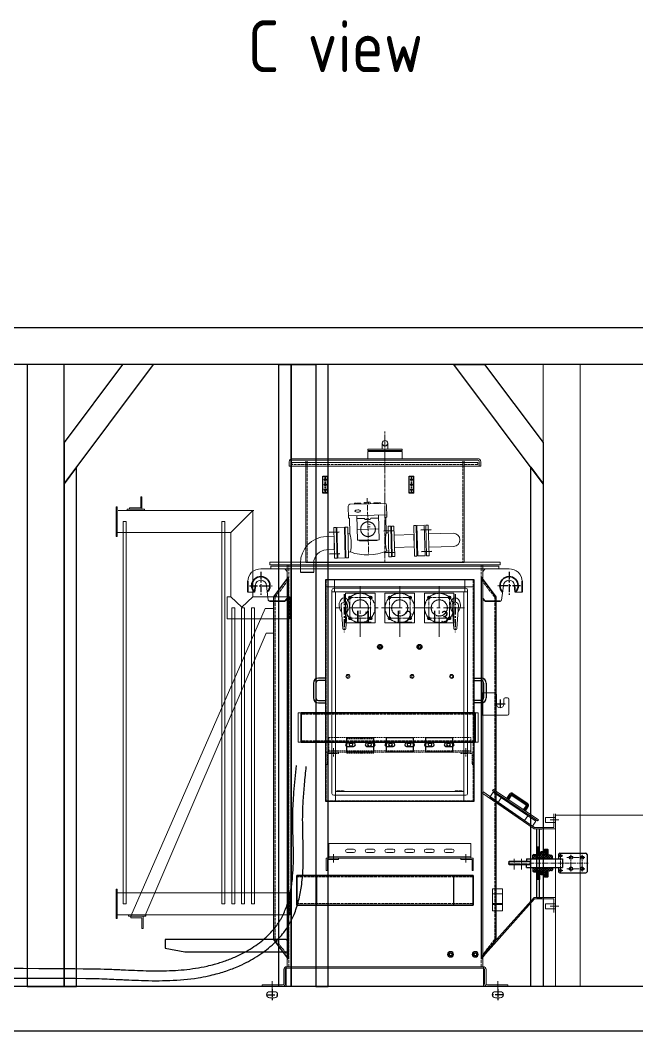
# Model space of a CAD drawing. Header units: millimetres. Extents: x 0 to 87554, y -20854 to 20404.
# Drawn here: x 20399 to 22898, y -11671 to -7572 of the extents above; entities that cross this region are included whole.
import ezdxf

# ---------------------------------------------------------------- set-up
doc = ezdxf.new("R2010")
doc.units = ezdxf.units.MM
for name, pattern in [('1', [7.5, 5, -2.5]), ('ACAD_ISO02W100', [15, 12, -3]), ('CENTER', [50.8, 31.75, -6.35, 6.35, -6.35]), ('CENTER2', [28.574999, 19.049999, -3.175, 3.175, -3.175]), ('F', [0.75, 0.5, -0.25]), ('G', [2, 1.25, -0.25, 0.25, -0.25]), ('GEN3A', [3.1, 2.5, -0.6]), ('HIDDEN', [9.525, 6.35, -3.175]), ('点画线', [18, 12, -2, 2, -2])]:
    doc.linetypes.add(name, pattern=pattern)
doc.layers.get('0').update_dxf_attribs({"lineweight": 15})
doc.layers.get('Defpoints').update_dxf_attribs({"lineweight": 15})
for name, color, linetype in [('00', 7, 'Continuous'), ('00_COMPONENTS', 7, 'Continuous'), ('01', 7, 'Continuous'), ('05', 4, 'G'), ('CEN', 1, 'CENTER')]:
    doc.layers.add(name, color=color, linetype=linetype)
for name, color, linetype, lineweight in [('0N', 7, 'Continuous', 18), ('3A', 6, 'GEN3A', 18), ('3中心线', 1, 'CENTER', 20), ('DAS', 3, 'ACAD_ISO02W100', 18), ('THICK', 7, 'Continuous', 0), ('中心线', 1, 'CENTER2', 18), ('中心线层', 1, '点画线', 18), ('图层1', 7, 'ACAD_ISO02W100', 18), ('夹件', 2, 'Continuous', 18), ('标注', 1, 'Continuous', 18), ('粗实线', 7, 'Continuous', 30), ('粗实线层', 7, 'Continuous', 35), ('粗点画线', 140, 'CENTER', 35), ('细实线', 1, 'Continuous', 18), ('细虚线', 2, 'HIDDEN', 18)]:
    doc.layers.add(name, color=color, linetype=linetype, lineweight=lineweight)
doc.styles.add('GB', font='gbenor.shx', dxfattribs={"bigfont": 'gbcbig.shx'})
doc.styles.add('仿宋', font='', dxfattribs={"width": 0.8})
doc.styles.get('仿宋').set_extended_font_data('仿宋_gb2312')

# ---------------------------------------------------------------- blocks, each defined once
blk = doc.blocks.new('2t6y77')
at = {"layer": '细实线'}
h = blk.add_hatch(dxfattribs=at)
h.set_pattern_fill('ANSI37', color=87, scale=2, angle=-90, style=0)
h.set_pattern_definition([(315, (127643.834, 451897.268), (4.49012806, 4.49012806), []), (45, (127643.834, 451897.268), (-4.49012806, 4.49012806), [])])
edge = h.paths.add_edge_path(flags=0)
edge.add_line((572.3, -486), (572.3, -485))
edge.add_line((572.3, -485), (570, -485))
edge.add_arc((570, -488), 3, 41.4096, 90, ccw=False)
edge = h.paths.add_edge_path(flags=0)
edge.add_line((572.3, -415), (572.3, -414))
edge.add_arc((570, -412), 3, 270, 318.5904, ccw=False)
edge.add_line((570, -415), (572.3, -415))
edge = h.paths.add_edge_path(flags=0)
edge.add_line((619, -432), (619, -422.5))
edge.add_arc((616, -422.5), 3, 360, 79.1145)
edge.add_line((616.6, -419.5), (595.5, -415.5))
edge.add_arc((596, -412.5), 3, 180, 259.1145, ccw=False)
edge.add_line((593, -412.5), (593, -406.5))
edge.add_arc((590, -406.5), 3, 0, 90)
edge.add_line((590, -403.5), (573, -403.5))
edge.add_line((573, -403.5), (573, -405))
edge.add_arc((573.3, -406), 1, 104.4775, 255.5225)
edge.add_line((573, -407), (573, -409))
edge.add_arc((573.3, -410), 1, 104.4775, 255.5225)
edge.add_line((573, -411), (573, -412))
edge.add_arc((570, -412), 3, 318.5904, 360, ccw=False)
edge.add_line((572.3, -414), (572.3, -415))
edge.add_line((572.3, -415), (570, -415))
edge.add_line((570, -415), (543, -415))
edge.add_arc((543, -418), 3, 90, 180)
edge.add_line((540, -418), (540, -432))
edge.add_line((540, -432), (619, -432))
edge = h.paths.add_edge_path(flags=0)
edge.add_arc((590, -493.5), 3, 270, 360)
edge.add_line((593, -493.5), (593, -487.5))
edge.add_arc((596, -487.5), 3, 100.8855, 180, ccw=False)
edge.add_line((595.5, -484.5), (616.6, -480.5))
edge.add_arc((616, -477.5), 3, 280.8855, 0)
edge.add_line((619, -477.5), (619, -468))
edge.add_line((619, -468), (540, -468))
edge.add_line((540, -468), (540, -482))
edge.add_arc((543, -482), 3, 180, 270)
edge.add_line((543, -485), (572.3, -485))
edge.add_line((572.3, -485), (572.3, -486))
edge.add_arc((570, -488), 3, 360, 41.4096, ccw=False)
edge.add_line((573, -488), (573, -489))
edge.add_arc((573.3, -490), 1, 104.4775, 255.5225)
edge.add_line((573, -491), (573, -493))
edge.add_arc((573.3, -494), 1, 104.4775, 255.5225)
edge.add_line((573, -495), (573, -496.5))
edge.add_line((573, -496.5), (590, -496.5))
h = blk.add_hatch(dxfattribs=at)
h.set_pattern_fill('ANSI31', color=87, angle=-90, style=0, pattern_type=0)
h.set_pattern_definition([(45, (127643.834, 451897.2682), (-2.24506403, 2.24506403), [])])
edge = h.paths.add_edge_path(flags=0)
edge.add_line((556.3, -414), (566.3, -414))
edge.add_line((566.3, -414), (566.3, -383.8))
edge.add_spline(control_points=[(566.3, -383.8), (565.3, -384), (563, -384.6), (559.8, -383), (557.4, -383.4), (556.3, -383.7)], knot_values=[0, 0, 0, 0, 2.938757, 6.896703, 10.183285, 10.183285, 10.183285, 10.183285], weights=[1, 1, 1, 1, 1, 1], degree=3, periodic=0)
edge.add_line((556.3, -383.7), (556.3, -414))
edge = h.paths.add_edge_path(flags=0)
edge.add_spline(control_points=[(556.3, -516.3), (557.4, -516.6), (559.8, -517), (563, -515.4), (565.3, -516), (566.3, -516.2)], knot_values=[0, 0, 0, 0, 3.286582, 7.244529, 10.183285, 10.183285, 10.183285, 10.183285], weights=[1, 1, 1, 1, 1, 1], degree=3, periodic=0)
edge.add_line((566.3, -516.2), (566.3, -486))
edge.add_line((566.3, -486), (556.3, -486))
edge.add_line((556.3, -486), (556.3, -516.3))
h = blk.add_hatch(dxfattribs=at)
h.set_pattern_fill('ANSI37', color=87, scale=0.5, angle=-90, style=0)
h.set_pattern_definition([(315, (127643.8341, 451897.2682), (1.122532015, 1.122532015), []), (45, (127643.8341, 451897.2682), (-1.122532015, 1.122532015), [])])
edge = h.paths.add_edge_path(flags=0)
edge.add_arc((570, -412), 3, 270, 318.5904)
edge.add_line((572.3, -414), (572.3, -405))
edge.add_line((572.3, -405), (566.3, -405))
edge.add_line((566.3, -405), (566.3, -415))
edge.add_line((566.3, -415), (570, -415))
edge = h.paths.add_edge_path(flags=0)
edge.add_line((572.3, -415), (572.3, -414))
edge.add_arc((570, -412), 3, 270, 318.5904, ccw=False)
edge.add_line((570, -415), (572.3, -415))
edge = h.paths.add_edge_path(flags=0)
edge.add_line((572.3, -486), (572.3, -485))
edge.add_line((572.3, -485), (570, -485))
edge.add_arc((570, -488), 3, 41.4096, 90, ccw=False)
edge = h.paths.add_edge_path(flags=0)
edge.add_line((572.3, -495), (572.3, -486))
edge.add_arc((570, -488), 3, 41.4096, 90)
edge.add_line((570, -485), (566.3, -485))
edge.add_line((566.3, -485), (566.3, -495))
edge.add_line((566.3, -495), (572.3, -495))
h = blk.add_hatch(dxfattribs=at)
h.set_pattern_fill('ANSI31', color=87, angle=-90, style=0, pattern_type=0)
h.set_pattern_definition([(315, (127643.8341, 451897.2682), (1.683798023, 1.683798023), [])])
edge = h.paths.add_edge_path(flags=0)
edge.add_line((586, -395), (585, -396))
edge.add_line((585, -396), (585, -399.5))
edge.add_line((585, -399.5), (586, -400.5))
edge.add_line((586, -400.5), (590, -400.5))
edge.add_arc((590, -403.5), 3, 360, 90, ccw=False)
edge.add_line((593, -403.5), (593, -411))
edge.add_line((593, -411), (596.5, -414.5))
edge.add_line((596.5, -414.5), (600, -414.5))
edge.add_line((600, -414.5), (601, -413.5))
edge.add_line((601, -413.5), (601, -396))
edge.add_line((601, -396), (600, -395))
edge.add_line((600, -395), (586, -395))
edge = h.paths.add_edge_path(flags=0)
edge.add_line((585, -504), (586, -505))
edge.add_line((586, -505), (600, -505))
edge.add_line((600, -505), (601, -504))
edge.add_line((601, -504), (601, -486.5))
edge.add_line((601, -486.5), (600, -485.5))
edge.add_line((600, -485.5), (596.5, -485.5))
edge.add_line((596.5, -485.5), (593, -489))
edge.add_line((593, -489), (593, -495.5))
edge.add_arc((590, -495.5), 3, 270, 360, ccw=False)
edge.add_line((590, -498.5), (586, -498.5))
edge.add_line((586, -498.5), (585, -499.5))
edge.add_line((585, -499.5), (585, -504))
at = {"color": 87}
for p, q in [((-71, 1253), (-71, 1229)), ((-49, 1253), (-49, 1229)), ((316, 1190), (-436, 1190)), ((9.9, 1229), (-130.1, 1229)), ((-130.1, 1229), (-130.1, 1223)), ((-130.1, 1223), (9.9, 1223)), ((9.9, 1220), (-130.1, 1220)), ((-130.1, 1220), (-130, 1190)), ((-130, 1190), (10, 1190)), ((9.9, 1223), (9.9, 1229)), ((10, 1190), (9.9, 1220)), ((-448, 1178), (-448, 1160)), ((-448, 1160), (328, 1160)), ((-442, 1178), (-442, 1160)), ((316, 1184), (-436, 1184)), ((-381, 770), (-381, 1180)), ((261, 770), (261, 1180)), ((322, 1160), (322, 1178)), ((328, 1160), (328, 1178)), ((-1045, 1035.5), (-1050, 1035.5)), ((-1050, 1035.5), (-1050, 990.5)), ((-1045, 985.5), (-1045, 1035.5)), ((-1145, 995), (-1149, 995)), ((-1149, 995), (-1149, 875)), ((-1145, 995), (-1145, 875)), ((-1035, 985.5), (-1105, 985.5)), ((-1105, 985.5), (-1105, 979.5)), ((-1050, 990.5), (-1095, 990.5)), ((-1095, 990.5), (-1095, 985.5)), ((-1095, 985.5), (-1045, 985.5)), ((-1035, 979.5), (-1035, 985.5)), ((-591.5, 979.5), (-1141, 979.5)), ((-1105, 979.5), (-1035, 979.5)), ((-684.5, 890.5), (-595.5, 979.5)), ((-595.5, 629.5), (-595.5, 979.5)), ((-1121, 935), (-1121, -615)), ((-1109, 935), (-1121, 935)), ((-1109, -615), (-1109, 935)), ((-721, 935), (-721, -615)), ((-709, 935), (-721, 935)), ((-709, -615), (-709, 935)), ((-1145, 875), (-1149, 875)), ((-684.5, 890.5), (-1145, 890.5)), ((-684.5, 629.5), (-684.5, 890.5)), ((-298.8, 874.6), (-266.5, 875.8)), ((-266.5, 875.8), (-265.1, 821.8)), ((-22.6, 880.1), (57.4, 882.2)), ((-21.3, 830.2), (-22.6, 880.1)), ((57.4, 882.2), (58.7, 832.3)), ((216.3, 888), (116.3, 885.8)), ((116.3, 885.8), (117.7, 831.8)), ((-265.1, 821.8), (-296.8, 820.6)), ((58.7, 832.3), (-21.3, 830.2)), ((117.7, 831.8), (217.7, 834)), ((-563, 743), (-466, 743)), ((-527, 770), (407, 770)), ((-527, 760), (-527, 770)), ((407, 760), (-527, 760)), ((-522, 755), (402, 755)), ((-522, 743), (-522, 755)), ((402, 743), (-522, 743)), ((-466, 743), (-456, 733)), ((-456, 760), (336, 760)), ((-456, -870), (-456, 760)), ((-402.8, 730.4), (-402.8, 766.6)), ((-348.8, 766.6), (-348.8, 730.4)), ((336, 760), (336, -870)), ((346, 743), (336, 733)), ((443, 743), (346, 743)), ((402, 755), (402, 743)), ((407, 770), (407, 760)), ((-456, 733), (-456, 623)), ((-264, 700), (-300, 700)), ((-300, 700), (-300, -200)), ((-264, 650), (-264, 700)), ((264, 700), (300, 700)), ((264, 650), (264, 700)), ((300, 700), (300, -200)), ((336, 733), (336, 623)), ((-532.8, 616.7), (-540.5, 675)), ((-300, 670), (300, 670)), ((-275, 650), (-275, 657.5)), ((-267.5, 665), (267.5, 665)), ((275, 650), (275, 657.5)), ((412.8, 616.7), (420.5, 675)), ((-684.5, 629.5), (-700, 629.5)), ((-700, 540.5), (-700, 629.5)), ((-640, 588), (-684.5, 629.5)), ((-640, 588), (-595.5, 629.5)), ((-588.4, 649.5), (-616, 649.5)), ((-445, 629.5), (-595.5, 629.5)), ((-445, 540.5), (-445, 629.5)), ((-275, 650), (275, 650)), ((-275, 650), (-260, 650)), ((-275, -167.5), (-275, 650)), ((-260, 650), (-260, -175)), ((275, 650), (260, 650)), ((260, 650), (260, -175)), ((275, -167.5), (275, 650)), ((468.4, 649.5), (496, 649.5)), ((-1090.1, -665.5), (-545.8, 583)), ((-681, 585), (-681, -615)), ((-669, 585), (-681, 585)), ((-669, -615), (-669, 585)), ((-641, 585), (-641, -615)), ((-629, 585), (-641, 585)), ((-629, -615), (-629, 585)), ((-601, 585), (-601, -615)), ((-589, 585), (-601, 585)), ((-589, -615), (-589, 585)), ((-511, 583), (-545.8, 583)), ((-238, 595.6), (-230.9, 500.2)), ((-212, 595.6), (-219.1, 500.2)), ((212, 595.6), (219.1, 500.2)), ((238, 595.6), (230.9, 500.2)), ((-445, 540.5), (-700, 540.5)), ((-223, 496.6), (-227, 496.6)), ((223, 496.6), (227, 496.6)), ((-1033.9, -665.5), (-541, 483)), ((-511, 483), (-541, 483)), ((332, 150), (332, 240)), ((332, 240), (387, 240)), ((392, 235), (392, 195)), ((422, 195), (422, 215)), ((427, 220), (437, 220)), ((442, 215), (442, 155)), ((-399.5, 160), (-411.5, 160)), ((-411.5, 160), (-411.5, 40)), ((-399.5, 40), (-399.5, 160)), ((305.5, 160), (317.5, 160)), ((305.5, 40), (305.5, 160)), ((317.5, 160), (317.5, 40)), ((437, 150), (332, 150)), ((332, 150), (437, 150)), ((-411.5, 40), (-399.5, 40)), ((317.5, 40), (305.5, 40)), ((-260, -160), (260, -160)), ((-260, -200), (-260, -160)), ((260, -160), (260, -200)), ((336, -160), (546, -305)), ((336, -160), (336, -830)), ((377.9, -162.7), (364.4, -182.6)), ((379.9, -150.8), (376.5, -155.7)), ((376.5, -155.7), (558.9, -278.7)), ((552, -280.1), (377.9, -162.7)), ((562.3, -273.8), (379.9, -150.8)), ((-300, -200), (-260, -200)), ((-260, -175), (-267.5, -175)), ((-260, -175), (260, -175)), ((-260, -175), (-260, -200)), ((260, -200), (-260, -200)), ((260, -175), (267.5, -175)), ((260, -175), (260, -200)), ((300, -200), (260, -200)), ((332.8, -165.1), (544.3, -311)), ((364.4, -182.6), (538.6, -300)), ((411, -185), (397.6, -204.9)), ((518.8, -257.7), (505.4, -277.6)), ((538.6, -300), (552, -280.1)), ((558.9, -278.7), (562.3, -273.8)), ((591, -285), (591, -265)), ((591, -265), (631, -265)), ((631, -285), (591, -285)), ((609, -275), (644.1, -275)), ((625, -305), (625, -250)), ((631, -311), (631, -250)), ((631, -265), (631, -285)), ((544.3, -311), (631, -311)), ((546, -305), (625, -305)), ((-1149, -555), (-1149, -675)), ((-1145, -555), (-1149, -555)), ((-1145, -555), (-1145, -675)), ((-445, -570.5), (-1145, -570.5)), ((-445, -570.5), (-445, -659.5)), ((416, -554), (376, -554)), ((376, -554), (376, -574)), ((416, -574), (416, -554)), ((333.8, -824.4), (544.9, -589)), ((336, -830), (546, -595)), ((416, -574), (376, -574)), ((376, -574), (376, -614)), ((376, -574), (416, -574)), ((376, -614), (416, -614)), ((416, -614), (416, -574)), ((544.9, -589), (631, -589)), ((546, -595), (625, -595)), ((625, -595), (625, -650)), ((631, -589), (631, -650)), ((-1121, -615), (-1109, -615)), ((-721, -615), (-709, -615)), ((-681, -615), (-669, -615)), ((-641, -615), (-629, -615)), ((-601, -615), (-589, -615)), ((631, -615), (591, -615)), ((591, -615), (591, -635)), ((591, -635), (631, -635)), ((609, -625), (644.1, -625)), ((631, -635), (631, -615)), ((-1145, -675), (-1149, -675)), ((-445, -659.5), (-1145, -659.5)), ((-1030, -659.5), (-1100, -659.5)), ((-1100, -659.5), (-1100, -665.5)), ((-1100, -665.5), (-1030, -665.5)), ((-1090.1, -665.5), (-1033.9, -665.5)), ((-1040, -665.5), (-1090, -665.5)), ((-1090, -665.5), (-1090, -671.5)), ((-1090, -671.5), (-1046, -671.5)), ((-1046, -671.5), (-1046, -715.5)), ((-1040, -715.5), (-1040, -665.5)), ((-1030, -665.5), (-1030, -659.5)), ((-1046, -715.5), (-1040, -715.5)), ((-470, -938), (-470, -882)), ((-464, -882), (-464, -938)), ((-460, -870), (340, -870)), ((-460, -950), (-460, -870)), ((-458, -870), (338, -870)), ((338, -876), (-458, -876)), ((336, -870), (-456, -870)), ((340, -870), (340, -950)), ((344, -938), (344, -882)), ((350, -882), (350, -938)), ((-557.5, -944), (-476, -944)), ((-557.5, -950), (-557.5, -944)), ((-476, -950), (-557.5, -950)), ((-527.5, -971.5), (-507.5, -971.5)), ((340, -950), (-460, -950)), ((356, -944), (437.5, -944)), ((437.5, -950), (356, -950)), ((407.5, -971.5), (387.5, -971.5)), ((437.5, -944), (437.5, -950)), ((-507.5, -996.5), (-527.5, -996.5)), ((387.5, -996.5), (407.5, -996.5))]:
    blk.add_line(p, q, dxfattribs=at)
at = {"color": 87, "lineweight": -2, "ltscale": 0.1}
for p, q in [((-312.5, 1050), (-312.5, 1120)), ((-312.5, 1120), (-292.5, 1120)), ((-292.5, 1050), (-292.5, 1120)), ((37.5, 1050), (37.5, 1120)), ((37.5, 1120), (57.5, 1120)), ((57.5, 1050), (57.5, 1120)), ((-292.5, 1050), (-312.5, 1050)), ((57.5, 1050), (37.5, 1050))]:
    blk.add_line(p, q, dxfattribs=at)
at = {"color": 87, "ltscale": 0.125}
for p, q in [((-209.1, 997.7), (-207.8, 949)), ((-79.6, 1008.4), (-202, 1005.2)), ((-202, 1005.2), (-79.6, 1008.4)), ((-176.4, 1009.4), (-183.4, 1009.3)), ((-183.4, 1009.3), (-183.3, 1005.6)), ((-183.3, 1005.6), (-60.9, 1008.8)), ((-60.9, 1008.8), (-183.3, 1005.6)), ((-176.4, 1009.4), (-176.3, 1005.8)), ((-176.4, 1009.4), (-176.3, 1005.8)), ((-167.7, 1009.7), (-174.6, 1009.5)), ((-174.6, 1009.5), (-174.5, 1005.9)), ((-174.6, 1009.5), (-174.5, 1005.9)), ((-167.7, 1009.7), (-167.6, 1006.1)), ((-167.7, 1009.7), (-167.6, 1006.1)), ((-157.4, 1009.9), (-165.9, 1009.7)), ((-165.9, 1009.7), (-165.8, 1006.1)), ((-165.9, 1009.7), (-165.8, 1006.1)), ((-157.4, 1009.9), (-157.3, 1006.3)), ((-131.6, 1013.3), (-143.8, 1013)), ((-143.8, 1013), (-143.7, 1007.8)), ((-143.7, 1007.8), (-119.2, 1008.4)), ((-137.5, 1007.9), (-137.6, 1013.2)), ((-135.1, 1008), (-135.1, 1006.9)), ((-131.6, 1013.3), (-119.4, 1013.7)), ((-127.8, 1008.2), (-127.8, 1007.1)), ((-126.3, 1013.5), (-126.1, 1008.2)), ((-119.4, 1013.7), (-119.2, 1008.4)), ((-105.7, 1011.3), (-97.2, 1011.5)), ((-105.7, 1011.3), (-105.6, 1007.7)), ((-97.2, 1011.5), (-97.1, 1007.9)), ((-97.2, 1011.5), (-97.1, 1007.9)), ((-95.4, 1011.6), (-88.5, 1011.7)), ((-95.4, 1011.6), (-95.3, 1007.9)), ((-95.4, 1011.6), (-95.3, 1007.9)), ((-88.5, 1011.7), (-88.4, 1008.1)), ((-88.5, 1011.7), (-88.4, 1008.1)), ((-86.7, 1011.8), (-79.7, 1012)), ((-86.7, 1011.8), (-86.6, 1008.2)), ((-86.7, 1011.8), (-86.6, 1008.2)), ((-79.7, 1012), (-79.6, 1008.4)), ((-53.4, 1001.8), (-52.2, 953.1)), ((-52.4, 962.8), (-208, 958.7)), ((-207.8, 949), (-203.5, 949.1)), ((-203.5, 949.1), (-201.8, 885.5)), ((-173.7, 959.6), (-171.1, 859.3)), ((-173.4, 947.2), (-142.3, 948)), ((-132.1, 948.3), (-129.9, 948.4)), ((-127.7, 948.4), (-129.9, 948.4)), ((-86.4, 949.5), (-117.5, 948.7)), ((-86.7, 961.9), (-84.1, 861.6)), ((-52.2, 953.1), (-56.5, 953)), ((-56.5, 953), (-54.8, 889.4)), ((-210.8, 912.2), (-221.5, 911.9)), ((-221.5, 911.9), (-218.2, 788)), ((-210.8, 912.2), (-207.6, 788.3)), ((-85.2, 905.5), (-172.3, 903.3)), ((-129.2, 922.5), (-119.8, 922.7)), ((-129, 913.4), (-119.6, 913.7)), ((-47.2, 916.5), (-36.5, 916.7)), ((-47.2, 916.5), (-43.9, 792.6)), ((-36.5, 916.7), (-33.3, 792.8)), ((-201.8, 885.5), (-210.1, 885.3)), ((-84.1, 861.6), (-127.6, 860.4)), ((-92, 861.4), (-92, 858.4)), ((-54.8, 889.4), (-46.5, 889.6)), ((-171.1, 859.3), (-127.6, 860.4)), ((-163.2, 859.5), (-163.1, 856.5)), ((-163.1, 856.5), (-127.5, 857.4)), ((-92, 858.4), (-127.5, 857.4)), ((-218.2, 788), (-207.6, 788.3)), ((-208.2, 811.6), (-199.9, 811.8)), ((-44.6, 815.9), (-52.9, 815.7)), ((-33.3, 792.8), (-43.9, 792.6))]:
    blk.add_line(p, q, dxfattribs=at)
at = {"color": 87, "ltscale": 2}
for p, q in [((-267.5, 910.7), (-257.5, 911)), ((-264.2, 786.8), (-267.5, 910.7)), ((-257.5, 911), (-254.2, 787.1)), ((-224.5, 911.9), (-254.5, 911.1)), ((-254.5, 911.1), (-251.2, 787.2)), ((-221.2, 788), (-224.5, 911.9)), ((-33.5, 916.9), (-23.5, 917.1)), ((-30.3, 792.9), (-33.5, 916.9)), ((-23.5, 917.1), (-20.3, 793.2)), ((56.4, 919.2), (66.4, 919.5)), ((59.7, 795.3), (56.4, 919.2)), ((66.4, 919.5), (69.7, 795.5)), ((99.4, 920.4), (69.4, 919.6)), ((69.4, 919.6), (72.7, 795.6)), ((102.7, 796.4), (99.4, 920.4)), ((105.4, 920.5), (115.4, 920.8)), ((108.7, 796.6), (105.4, 920.5)), ((115.4, 920.8), (118.7, 796.8)), ((-254.2, 787.1), (-264.2, 786.8)), ((-251.2, 787.2), (-221.2, 788)), ((-20.3, 793.2), (-30.3, 792.9)), ((69.7, 795.5), (59.7, 795.3)), ((72.7, 795.6), (102.7, 796.4)), ((118.7, 796.8), (108.7, 796.6))]:
    blk.add_line(p, q, dxfattribs=at)
at = {"color": 87, "lineweight": 35}
for p, q in [((-616, 649.5), (-616, 693)), ((-588.4, 649.5), (-585.4, 677.2)), ((468.4, 649.5), (465.4, 677.2)), ((496, 649.5), (496, 693)), ((-456, 623), (-466, 613)), ((336, 623), (346, 613)), ((-466, 613), (-528, 613)), ((346, 613), (408, 613))]:
    blk.add_line(p, q, dxfattribs=at)
at = {"color": 87, "linetype": 'ByBlock'}
for p, q in [((-288, -430), (-288, -370)), ((-288, -370), (288, -370)), ((-187, -393), (-213, -393)), ((-213, -407), (-187, -407)), ((-107, -393), (-133, -393)), ((-133, -407), (-107, -407)), ((-27, -393), (-53, -393)), ((-53, -407), (-27, -407)), ((53, -393), (27, -393)), ((27, -407), (53, -407)), ((133, -393), (107, -393)), ((107, -407), (133, -407)), ((213, -393), (187, -393)), ((187, -407), (213, -407)), ((288, -370), (288, -430)), ((288, -430), (288, -390)), ((-298, -480), (-298, -430)), ((-298, -430), (-248, -430)), ((-248, -435), (-293, -435)), ((-293, -435), (-293, -480)), ((-288, -425), (288, -425)), ((288, -430), (-288, -430)), ((-268, -447.2), (-268, -413.9)), ((-248, -430), (-248, -435)), ((298, -430), (248, -430)), ((248, -430), (248, -435)), ((248, -435), (293, -435)), ((268, -447.2), (268, -413.9)), ((293, -435), (293, -480)), ((298, -480), (298, -430)), ((-293, -480), (-298, -480)), ((293, -480), (298, -480))]:
    blk.add_line(p, q, dxfattribs=at)
at = {"color": 87}
for points in [[(-220.4, 645), (-100.4, 645), (-100.4, 525), (-220.4, 525)], [(-60.4, 645), (59.6, 645), (59.6, 525), (-60.4, 525)], [(99.6, 645), (219.6, 645), (219.6, 525), (99.6, 525)]]:
    blk.add_lwpolyline(points, close=True, dxfattribs=at)
for centre, radius in [((-60, 1253), 11), ((-160, 585), 32.5), ((0, 585), 32.5), ((160, 585), 32.5), ((-210, 307), 8), ((-210, 307), 4), ((50, 307), 8), ((50, 307), 4), ((210, 307), 8), ((210, 307), 4)]:
    blk.add_circle(centre, radius, dxfattribs=at)
at = {"color": 87, "lineweight": -2, "ltscale": 0.1}
for centre in [(-302.5, 1105), (47.5, 1105), (-302.5, 1085), (-302.5, 1065), (47.5, 1085), (47.5, 1065)]:
    blk.add_circle(centre, 3.5, dxfattribs=at)
at = {"color": 87, "ltscale": 0.125}
blk.add_circle((-128.7, 904.4), 3.293e-13, dxfattribs=at)
at = {"color": 87, "linetype": 'Continuous'}
for centre, radius in [((206, -820), 12), ((206, -820), 10.5), ((206, -820), 6.5), ((206, -820), 5.25), ((306, -820), 12), ((306, -820), 10.5), ((306, -820), 6.5), ((306, -820), 5.25)]:
    blk.add_circle(centre, radius, dxfattribs=at)
at = {"color": 87}
for centre, radius, start, end in [((-436, 1178), 12, 90, 180), ((316, 1178), 12, 0, 90), ((-436, 1178), 6, 90, 180), ((316, 1178), 6, 0, 90), ((-294.8, 766.6), 108, 92.1122, 180), ((217, 861), 27, 271.5, 91.5), ((-294.8, 766.6), 54, 92.1122, 180), ((-566.1, 693.2), 49.9, 86.3968, 180.2666), ((446.1, 693.2), 49.9, 359.7334, 93.6032), ((-563, 675), 22.5, 0, 174.4243), ((443, 675), 22.5, 5.5757, 180), ((-267.5, 657.5), 7.5, 90, 180), ((267.5, 657.5), 7.5, 0, 90), ((-528, 618), 5, 195.1907, 270), ((408, 618), 5, 270, 344.8093), ((-225, 595.6), 13, 0, 180), ((225, 595.6), 13, 0, 180), ((-227, 500.5), 3.91, 183.7402, 270), ((-223, 500.5), 3.91, 270, 356.2598), ((223, 500.5), 3.91, 183.7402, 270), ((227, 500.5), 3.91, 270, 356.2598), ((387, 235), 5, 0, 90), ((427, 215), 5, 90, 180), ((437, 215), 5, 0, 90), ((407, 195), 15, 180, 0), ((437, 155), 5, 270, 0), ((-267.5, -167.5), 7.5, 180, 270), ((267.5, -167.5), 7.5, 270, 0), ((-458, -882), 12, 90, 180), ((-458, -882), 6, 90, 180), ((338, -882), 12, 0, 90), ((338, -882), 6, 0, 90), ((-476, -938), 6, 270, 0), ((-476, -938), 12, 270, 0), ((356, -938), 12, 180, 270), ((356, -938), 6, 180, 270), ((-527.5, -984), 12.5, 90, 270), ((-507.5, -984), 12.5, 270, 90), ((387.5, -984), 12.5, 90, 270), ((407.5, -984), 12.5, 270, 90)]:
    blk.add_arc(centre, radius, start, end, dxfattribs=at)
at = {"color": 87, "ltscale": 0.125}
for centre, radius, start, end in [((-201.8, 997.9), 7.24, 91.5, 181.5), ((-60.7, 1001.6), 7.24, 1.5, 91.5), ((-137.2, 948.2), 5.09, 181.5, 1.5), ((-122.6, 948.6), 5.09, 181.5, 1.5), ((-372.3, 844.2), 175.4, 349.3711, 13.6289), ((117.6, 857), 175.4, 169.3711, 193.6289), ((-131.3, 1003.6), 203.6, 250.336, 292.664)]:
    blk.add_arc(centre, radius, start, end, dxfattribs=at)
at = {"color": 87, "lineweight": 35}
for centre, start, end in [((-563, 675), 314.694, 223.7138), ((443, 675), 316.2862, 225.306)]:
    blk.add_arc(centre, 36.9, start, end, dxfattribs=at)
at = {"color": 87, "linetype": 'ByBlock'}
for centre, start, end in [((-213, -400), 90, 270), ((-187, -400), 270, 90), ((-133, -400), 90, 270), ((-107, -400), 270, 90), ((-53, -400), 90, 270), ((-27, -400), 270, 90), ((27, -400), 90, 270), ((53, -400), 270, 90), ((107, -400), 90, 270), ((133, -400), 270, 90), ((187, -400), 90, 270), ((213, -400), 270, 90)]:
    blk.add_arc(centre, 7, start, end, dxfattribs=at)
at = {"color": 87, "linetype": 'Continuous'}
for centre in [(206, -820), (306, -820)]:
    blk.add_arc(centre, 6, 255, 195, dxfattribs=at)
at = {"color": 87, "ltscale": 0.125}
blk.add_ellipse((-170.5, 977.8), major_axis=(11.1, 0.3), ratio=0.423136, dxfattribs=at)
at = {"color": 87}
for centre in [(-225, 595.6), (225, 595.6)]:
    blk.add_ellipse(centre, major_axis=(0, 30), ratio=0.695652, start_param=3.719521, end_param=8.846849, dxfattribs=at)
at = {"color": 87, "lineweight": 18}
for p in [(-545.4, 689), (425.4, 689)]:
    blk.add_point(p, dxfattribs=at)
at = {"layer": '00', "color": 87}
for p, q in [((-381, 770), (261, 770)), ((-511, 630), (-451, 710)), ((-451, -840), (-451, 710)), ((-402.8, 730.4), (-348.8, 730.4)), ((-300, 700), (300, 700)), ((-300, -200), (-300, 700)), ((300, 700), (300, -200)), ((391, 630), (331, 710)), ((331, -840), (331, 710)), ((-511, -760), (-511, 630)), ((391, -760), (391, 630)), ((-300, 300), (-330, 300)), ((-300, 290), (-330, 290)), ((300, 300), (330, 300)), ((300, 290), (330, 290)), ((-350, 280), (-350, 220)), ((-340, 280), (-340, 220)), ((340, 280), (340, 220)), ((350, 280), (350, 220)), ((-330, 210), (-300, 210)), ((330, 210), (300, 210)), ((-330, 200), (-300, 200)), ((330, 200), (300, 200)), ((-214, 59.5), (-106, 59.5)), ((-214, 0.5), (-214, 59.5)), ((-106, 59.5), (-106, 0.5)), ((-54, 59.5), (54, 59.5)), ((-54, 0.5), (-54, 59.5)), ((54, 59.5), (54, 0.5)), ((106, 59.5), (214, 59.5)), ((106, 0.5), (106, 59.5)), ((214, 59.5), (214, 0.5)), ((-106, 0.5), (-214, 0.5)), ((-187, 37), (-213, 37)), ((-213, 23), (-187, 23)), ((-107, 37), (-133, 37)), ((-133, 23), (-107, 23)), ((54, 0.5), (-54, 0.5)), ((-27, 37), (-53, 37)), ((-53, 23), (-27, 23)), ((53, 37), (27, 37)), ((27, 23), (53, 23)), ((214, 0.5), (106, 0.5)), ((133, 37), (107, 37)), ((107, 23), (133, 23)), ((213, 37), (187, 37)), ((187, 23), (213, 23)), ((300, -200), (-300, -200)), ((-337.5, -500), (-337.5, -620)), ((217.5, -500), (217.5, -620)), ((-461, -759.5), (-951, -759.5)), ((-951, -759.5), (-951, -794.5)), ((-451, -840), (-511, -760)), ((-451, -769.5), (-461, -759.5)), ((-451, -809.5), (-451, -769.5)), ((331, -840), (391, -760)), ((-951, -794.5), (-871, -809.5)), ((-871, -809.5), (-451, -809.5))]:
    blk.add_line(p, q, dxfattribs=at)
for centre, radius in [((-80, 427), 10), ((-80, 427), 5), ((80, 427), 10), ((80, 427), 5), ((-197.5, 30), 6.5), ((-122.5, 30), 6.5), ((-37.5, 30), 6.5), ((37.5, 30), 6.5), ((122.5, 30), 6.5), ((197.5, 30), 6.5)]:
    blk.add_circle(centre, radius, dxfattribs=at)
for centre, radius, start, end in [((-80, 427), 6.5, 180, 90), ((80, 427), 6.5, 90, 0), ((-330, 280), 20, 90, 180), ((-330, 280), 10, 90, 180), ((330, 280), 20, 0, 90), ((330, 280), 10, 0, 90), ((-330, 220), 20, 180, 270), ((-330, 220), 10, 180, 270), ((330, 220), 20, 270, 0), ((330, 220), 10, 270, 0), ((-213, 30), 7, 90, 270), ((-187, 30), 7, 270, 90), ((-133, 30), 7, 90, 270), ((-107, 30), 7, 270, 90), ((-53, 30), 7, 90, 270), ((-27, 30), 7, 270, 90), ((27, 30), 7, 90, 270), ((53, 30), 7, 270, 90), ((107, 30), 7, 90, 270), ((133, 30), 7, 270, 90), ((187, 30), 7, 90, 270), ((213, 30), 7, 270, 90)]:
    blk.add_arc(centre, radius, start, end, dxfattribs=at)
at = {"layer": '00_COMPONENTS', "color": 87, "linetype": 'Continuous'}
for p, q in [((556, -589), (556, -311)), ((566, -311), (576, -311)), ((566, -589), (566, -311)), ((556, -589), (576, -589))]:
    blk.add_line(p, q, dxfattribs=at)
at = {"layer": '01', "color": 87}
for p, q in [((445, -170.4), (433.8, -187)), ((433.8, -187), (440.5, -191.4)), ((450.5, -176.6), (440.5, -191.4)), ((456.1, -175.5), (510.8, -212.4)), ((458.9, -167.7), (516.9, -206.9)), ((511.8, -218), (501.8, -232.9)), ((519.6, -220.8), (508.4, -237.4))]:
    blk.add_line(p, q, dxfattribs=at)
for centre, radius, start, end in [((453.3, -176), 10, 55.9548, 145.9548), ((453.8, -178.8), 4, 55.9548, 145.9548), ((508.5, -215.8), 4, 325.9548, 55.9548), ((511.3, -215.2), 10, 325.9548, 55.9548)]:
    blk.add_arc(centre, radius, start, end, dxfattribs=at)
at = {"layer": '05', "color": 87}
for p, q in [((447.2, -174.3), (437.2, -189.2)), ((458.3, -172.2), (513, -209.1)), ((515.2, -220.2), (505.1, -235.1))]:
    blk.add_line(p, q, dxfattribs=at)
for centre, start, end in [((453.8, -178.8), 55.9548, 145.9548), ((508.5, -215.8), 325.9548, 55.9548)]:
    blk.add_arc(centre, 8, start, end, dxfattribs=at)
at = {"layer": '0N', "color": 87}
blk.add_line((0, 1190), (-120, 1190), dxfattribs=at)
at = {"layer": '3A', "color": 87, "linetype": '1'}
for p, q in [((-288, 0), (-288, 60)), ((-288, 60), (288, 60)), ((-214.6, 54.5), (-104.6, 54.5)), ((-214.6, -4.5), (-214.6, 54.5)), ((-104.6, 54.5), (-104.6, -4.5)), ((288, 60), (288, 0)), ((-298, -50), (-298, 0)), ((-298, 0), (-248, 0)), ((-288, 5), (288, 5)), ((288, 0), (-288, 0)), ((-268, -17.2), (-268, 16.1)), ((298, 0), (248, 0)), ((268, -17.2), (268, 16.1)), ((288, 0), (288, 40)), ((298, -50), (298, 0)), ((-248, -5), (-293, -5)), ((-293, -5), (-293, -50)), ((-248, 0), (-248, -5)), ((-104.6, -4.5), (-214.6, -4.5)), ((248, 0), (248, -5)), ((248, -5), (293, -5)), ((293, -5), (293, -50)), ((-293, -50), (-298, -50)), ((293, -50), (298, -50))]:
    blk.add_line(p, q, dxfattribs=at)
for centre in [(-160, 585), (0, 585), (160, 585)]:
    blk.add_circle(centre, 33, dxfattribs=at)
at = {"layer": '3中心线', "color": 87}
for p, q in [((-517.5, -960.9), (-517.5, -929.2)), ((397.5, -960.9), (397.5, -929.2))]:
    blk.add_line(p, q, dxfattribs=at)
at = {"layer": 'CEN', "color": 87, "ltscale": 2}
for p, q in [((85.4, 902.2), (127, 903.3)), ((-286.8, 892.4), (-245.2, 893.5)), ((-65.1, 898.2), (-23.5, 899.3)), ((-284.5, 804.1), (-242.9, 805.2)), ((-62.8, 809.9), (-21.2, 811)), ((87.7, 813.8), (129.3, 814.9))]:
    blk.add_line(p, q, dxfattribs=at)
at = {"layer": 'CEN', "color": 87}
for p, q in [((-563, 732), (-563, 637.8)), ((443, 732), (443, 637.8)), ((-608.7, 675), (-517, 675)), ((488.7, 675), (397, 675)), ((-225, 640.7), (-225, 487.3)), ((225, 640.7), (225, 487.3)), ((407, 213.2), (407, 176.8)), ((426.9, 195), (387.1, 195)), ((-517.5, -960.9), (-517.5, -1007.2)), ((397.5, -960.9), (397.5, -1007.2)), ((-537.9, -984), (-497.1, -984)), ((417.9, -984), (377.1, -984))]:
    blk.add_line(p, q, dxfattribs=at)
at = {"layer": 'DAS', "color": 87}
for p, q in [((317, 1175), (-437, 1175)), ((-437, 1175), (317, 1175)), ((-437, 1167), (-437, 1175)), ((317, 1167), (-437, 1167)), ((-375, 770), (-375, 1180)), ((255, 1180), (255, 770)), ((317, 1175), (317, 1167)), ((-450, -870), (-450, 760)), ((330, -870), (330, 760)), ((-505, 628.3), (-451, 698.7)), ((-298, -200), (-298, 700)), ((-264, 700), (264, 700)), ((-264, 650), (-264, 700)), ((264, 700), (264, 650)), ((298, -200), (298, 700)), ((385, 628.3), (331, 698.7)), ((-505, -758.3), (-505, 628.3)), ((264, 650), (-264, 650)), ((385, -758.3), (385, 628.3)), ((305.5, 154), (-399.5, 154)), ((305.5, 46), (-399.5, 46)), ((-255, -157), (-225, -157)), ((-255, -160), (-255, -157)), ((-225, -160), (-255, -160)), ((-225, -157), (-225, -160)), ((225, -157), (255, -157)), ((225, -160), (225, -157)), ((255, -160), (225, -160)), ((255, -157), (255, -160)), ((-298, -198), (298, -198)), ((-298, -200), (-298, -198)), ((298, -200), (-298, -200)), ((298, -198), (298, -200)), ((297.5, -506), (-417.5, -506)), ((297.5, -614), (-417.5, -614)), ((-451, -828.7), (-505, -758.3)), ((331, -828.7), (385, -758.3))]:
    blk.add_line(p, q, dxfattribs=at)
at = {"layer": 'Defpoints', "color": 87, "linetype": 'ByBlock'}
for p in [(-607.3, 721.3), (487.3, 721.3), (-616, 693), (496, 693)]:
    blk.add_point(p, dxfattribs=at)
at = {"layer": '中心线', "color": 87}
for p, q in [((-132.1, 1030.7), (-126.2, 805.8)), ((439, -450), (764, -450)), ((464, -476.5), (464, -433)), ((494, -476.5), (494, -433)), ((642.8, -420), (661.3, -420)), ((652, -410.8), (652, -489.3)), ((677.5, -427.5), (750.5, -427.5)), ((694, -416), (694, -484)), ((739, -416), (739, -484)), ((642.8, -480), (661.3, -480)), ((677.5, -472.5), (750.5, -472.5))]:
    blk.add_line(p, q, dxfattribs=at)
at = {"layer": '中心线层', "color": 87}
blk.add_line((-60, 770), (-60, 1300.1), dxfattribs=at)
at = {"layer": '中心线层', "color": 87, "ltscale": 7}
for p, q in [((-160, 672.7), (-160, 468.2)), ((0, 672.7), (0, 468.2)), ((160, 672.7), (160, 468.2)), ((261.9, 585), (-261.9, 585))]:
    blk.add_line(p, q, dxfattribs=at)
at = {"layer": '中心线层', "color": 87}
for points in [[(-202, 627), (-118, 627), (-118, 543), (-202, 543)], [(-42, 627), (42, 627), (42, 543), (-42, 543)], [(118, 627), (202, 627), (202, 543), (118, 543)]]:
    blk.add_lwpolyline(points, close=True, dxfattribs=at)
for centre in [(-160, 585), (0, 585), (160, 585)]:
    blk.add_circle(centre, 59.4, dxfattribs=at)
at = {"layer": '中心线层', "color": 87, "ltscale": 7}
for centre in [(-202, 627), (-118, 627), (-42, 627), (42, 627), (118, 627), (202, 627), (-202, 543), (-118, 543), (-42, 543), (42, 543), (118, 543), (202, 543)]:
    blk.add_arc(centre, 5, 225, 137.4081, dxfattribs=at)
at = {"layer": '图层1', "color": 87, "ltscale": 20}
blk.add_circle((-128.7, 904.4), 29.8, dxfattribs=at)
at = {"layer": '夹件', "color": 87}
for p, q in [((416, -614), (376, -614)), ((376, -614), (376, -618)), ((416, -614), (376, -614)), ((376, -614), (376, -644)), ((416, -618), (416, -614)), ((416, -644), (416, -614)), ((376, -618), (416, -618)), ((376, -644), (416, -644))]:
    blk.add_line(p, q, dxfattribs=at)
at = {"layer": '标注', "color": 87}
for p in [(-563, 693), (-563, 675), (443, 693), (443, 675)]:
    blk.add_point(p, dxfattribs=at)
at = {"layer": '粗实线', "color": 87}
for p, q in [((556.3, -415), (556.3, -383.7)), ((566.3, -415), (566.3, -383.8)), ((566.3, -415), (566.3, -383.8)), ((566.3, -405), (572.3, -405)), ((572.3, -405), (572.3, -415)), ((573, -403.5), (590, -403.5)), ((573, -405), (573, -403.5)), ((573, -409), (573, -407)), ((586, -395), (585, -396)), ((585, -403.5), (585, -396)), ((585, -399.5), (586, -400.5)), ((585, -401), (586, -402)), ((600, -395), (586, -395)), ((586, -400.5), (586, -403.5)), ((590, -400.5), (586, -400.5)), ((590, -402), (586, -402)), ((593, -403.5), (593, -412.5)), ((593, -406.5), (593, -412.5)), ((593, -406.5), (593, -412.5)), ((601, -396), (600, -395)), ((601, -416.5), (601, -396)), ((514, -432), (659, -432)), ((514, -432), (514, -442.5)), ((540, -432), (540, -418)), ((543, -415), (572.3, -415)), ((556.3, -414), (566.3, -414)), ((573, -412), (573, -411)), ((596.5, -414.5), (593, -411)), ((616.6, -419.5), (595.5, -415.5)), ((600, -414.5), (596.5, -414.5)), ((596.5, -415.7), (596.5, -414.5)), ((600, -414.5), (601, -413.5)), ((600, -414.5), (600, -416.3)), ((619, -432), (619, -422.5)), ((644, -415), (644, -432)), ((649, -410), (754, -410)), ((659, -432), (659, -468)), ((759, -415), (759, -485)), ((514, -468), (514, -457.5)), ((514, -468), (659, -468)), ((540, -468), (540, -482)), ((543, -485), (572.3, -485)), ((556.3, -485), (556.3, -516.3)), ((556.3, -486), (566.3, -486)), ((566.3, -485), (566.3, -516.2)), ((572.3, -495), (572.3, -485)), ((573, -488), (573, -489)), ((573, -491), (573, -493)), ((596.5, -485.5), (593, -489)), ((593, -487.5), (593, -493.5)), ((593, -487.5), (593, -493.5)), ((593, -487.5), (593, -495.5)), ((616.6, -480.5), (595.5, -484.5)), ((596.5, -485.5), (596.5, -484.3)), ((600, -485.5), (596.5, -485.5)), ((600, -483.7), (600, -485.5)), ((600, -485.5), (601, -486.5)), ((601, -504), (601, -483.5)), ((619, -468), (619, -477.5)), ((644, -468), (644, -485)), ((649, -490), (754, -490)), ((566.3, -495), (572.3, -495)), ((573, -495), (573, -496.5)), ((573, -496.5), (590, -496.5)), ((585, -504), (585, -496.5)), ((585, -498), (586, -497)), ((585, -499.5), (586, -498.5)), ((586, -505), (585, -504)), ((586, -496.5), (586, -498.5)), ((590, -497), (586, -497)), ((590, -498.5), (586, -498.5)), ((586, -505), (600, -505)), ((600, -505), (601, -504))]:
    blk.add_line(p, q, dxfattribs=at)
blk.add_lwpolyline([(529, -442.5), (529, -457.5), (444, -457.5), (444, -442.5)], close=True, dxfattribs=at)
for centre, radius in [((652, -420), 4.25), ((694, -427.5), 7), ((739, -427.5), 7), ((652, -480), 4.25), ((694, -472.5), 7), ((739, -472.5), 7)]:
    blk.add_circle(centre, radius, dxfattribs=at)
for centre, radius, start, end in [((573.3, -406), 1, 104.4775, 255.5225), ((573.3, -410), 1, 104.4775, 255.5225), ((590, -403.5), 3, 0, 90), ((590, -405), 3, 0, 90), ((590, -406.5), 3, 360, 90), ((543, -418), 3, 90, 180), ((570, -412), 3, 270, 0), ((596, -412.5), 3, 180, 259.1145), ((616, -422.5), 3, 0, 79.1145), ((649, -415), 5, 90, 180), ((754, -415), 5, 0, 90), ((543, -482), 3, 180, 270), ((570, -488), 3, 360, 90), ((573.3, -490), 1, 104.4775, 255.5225), ((596, -487.5), 3, 100.8855, 180), ((616, -477.5), 3, 280.8855, 360), ((649, -485), 5, 180, 270), ((754, -485), 5, 270, 0), ((573.3, -494), 1, 104.4775, 255.5225), ((590, -493.5), 3, 270, 0), ((590, -494), 3, 270, 0), ((590, -495.5), 3, 270, 0)]:
    blk.add_arc(centre, radius, start, end, dxfattribs=at)
at = {"layer": '粗实线层', "color": 87}
for p, q in [((305.5, 160), (-399.5, 160)), ((-399.5, 160), (-399.5, 40)), ((305.5, 40), (305.5, 160)), ((-399.5, 40), (305.5, 40)), ((297.5, -500), (-417.5, -500)), ((-417.5, -500), (-417.5, -620)), ((297.5, -620), (297.5, -500)), ((-417.5, -620), (297.5, -620))]:
    blk.add_line(p, q, dxfattribs=at)
for centre in [(-202, 627), (-118, 627), (-42, 627), (42, 627), (118, 627), (202, 627), (-202, 543), (-118, 543), (-42, 543), (42, 543), (118, 543), (202, 543)]:
    blk.add_circle(centre, 4.23, dxfattribs=at)
at = {"layer": '粗点画线', "color": 87, "ltscale": 0.5}
for p, q in [((-302.5, 1120), (-302.5, 1050)), ((47.5, 1120), (47.5, 1050))]:
    blk.add_line(p, q, dxfattribs=at)
at = {"layer": '细实线', "color": 87}
for points in [[(566.3, -383.8), (565.3, -384), (563, -384.6), (559.8, -383), (557.4, -383.4), (556.3, -383.7)], [(566.3, -516.2), (565.3, -516), (563, -515.4), (559.8, -517), (557.4, -516.6), (556.3, -516.3)]]:
    blk.add_open_spline(points, degree=3, knots=[0, 0, 0, 0, 2.934371, 6.886411, 10.168088, 10.168088, 10.168088, 10.168088], dxfattribs=at)
at = {"layer": '细虚线', "color": 87, "linetype": 'F', "ltscale": 20}
for p, q in [((-292.5, 1117.5), (-312.5, 1117.5)), ((57.5, 1117.5), (37.5, 1117.5)), ((-292.5, 1052.5), (-312.5, 1052.5)), ((57.5, 1052.5), (37.5, 1052.5))]:
    blk.add_line(p, q, dxfattribs=at)
at = {"color": 87, "ltscale": 0.5, "style": '仿宋'}
for s, p in [('L1', (-179.9, 524.3)), ('L2', (-15.7, 524.3)), ('L3', (131.7, 524.3))]:
    blk.add_text(s, height=50, dxfattribs=at).set_placement(p)

msp = doc.modelspace()

# ---------------------------------------------------------------- linework, layer by layer
at = {"lineweight": -3}
for points in [[(20938.836, -8968.968), (20813.836, -8968.968), (20576.336, -9285.635), (20576.336, -9452.302), (20938.836, -8968.968)], [(21447.335, -8968.968), (21497.336, -8968.968), (21497.335, -11490.968), (21447.335, -11490.968), (21447.335, -8968.968)], [(21647.337, -8968.968), (21597.337, -8968.968), (21597.337, -11490.968), (21647.337, -11490.968), (21647.337, -8968.968)], [(22155.836, -8968.968), (22280.836, -8968.968), (22518.336, -9285.635), (22518.336, -9452.302), (22155.836, -8968.968)], [(20626.336, -9385.635), (20576.336, -9452.302), (20576.336, -11490.968), (20626.336, -11490.968), (20626.336, -9385.635)], [(22468.337, -9385.635), (22518.337, -9452.302), (22518.337, -11490.968), (22468.337, -11490.968), (22468.337, -9385.635)]]:
    msp.add_lwpolyline(points, dxfattribs=at)
msp.add_lwpolyline([(21497.336, -8968.968), (21597.336, -8968.968), (21597.336, -11490.968), (21497.336, -11490.968)], close=True, dxfattribs=at)
msp.add_lwpolyline([(22518.336, -11490.968), (22668.336, -11490.968), (22668.336, -8968.968), (22518.336, -8968.968)], close=True)
at = {"color": 5}
msp.add_lwpolyline([(23349.836, -10995.968), (23349.836, -11490.968), (22568.336, -11490.968), (22568.336, -10795.968), (22999.836, -10795.968)], dxfattribs=at)
at = {"color": 5, "lineweight": -3}
for points, knots in [([(19231.306, -10911.435), (19233.087, -10936.713), (19234.879, -10962.178), (19239.937, -11013.511), (19243.203, -11039.381), (19249.608, -11074.486), (19251.435, -11083.547), (19254.79, -11098.494), (19256.194, -11104.368), (19259.193, -11116.129), (19260.787, -11122.011), (19265.848, -11139.637), (19269.597, -11151.362), (19281.972, -11186.267), (19291.724, -11209.178), (19314.267, -11253.238), (19327.059, -11274.388), (19353.308, -11310.469), (19366.278, -11325.844), (19387.034, -11346.591), (19393.965, -11352.974), (19407.272, -11364.184), (19413.58, -11369.1), (19423.216, -11376.001), (19426.402, -11378.189), (19432.842, -11382.428), (19436.097, -11384.481), (19445.96, -11390.446), (19452.667, -11394.164), (19475.051, -11405.576), (19491.211, -11412.256), (19524.392, -11423.554), (19541.414, -11428.172), (19576.04, -11435.788), (19593.645, -11438.785), (19629.182, -11443.578), (19647.114, -11445.374), (19691.123, -11448.792), (19717.24, -11449.973), (19752.576, -11451.241), (19762.073, -11451.548), (19779.704, -11452.111), (19787.847, -11452.37), (19804.061, -11452.902), (19812.13, -11453.172), (19836.236, -11453.999), (19852.172, -11454.569), (19899.689, -11456.333), (20677.355, -11457.582), (20722.765, -11459.504), (20736.962, -11460.12), (20763.184, -11461.284), (20775.207, -11461.828), (20795.792, -11462.774), (20804.343, -11463.174), (20821.497, -11463.97), (20830.096, -11464.366), (20855.953, -11465.508), (20873.271, -11466.21), (20928.425, -11467.924), (20966.506, -11468.339), (21043, -11465.529), (21081.415, -11462.302), (21133.69, -11453.954), (21147.551, -11451.361), (21172.064, -11446.012), (21182.72, -11443.431), (21202.128, -11438.217), (21210.887, -11435.673), (21228.37, -11430.188), (21237.091, -11427.25), (21263.124, -11417.842), (21280.305, -11410.78), (21320.864, -11391.823), (21343.886, -11379.135), (21387.427, -11350.48), (21407.947, -11334.512), (21441.242, -11303.056), (21454.728, -11288.232), (21471.416, -11266.296), (21475.817, -11260.089), (21482.715, -11249.592), (21485.338, -11245.392), (21489.855, -11237.764), (21491.784, -11234.361), (21495.51, -11227.498), (21497.309, -11224.034), (21502.52, -11213.558), (21505.746, -11206.458), (21516.309, -11181.082), (21522.405, -11162.294), (21532.208, -11124.087), (21535.914, -11104.667), (21540.365, -11073.442), (21541.701, -11061.665), (21543.655, -11039.832), (21544.346, -11029.77), (21545.382, -11009.737), (21545.727, -10999.763), (21546.361, -10969.965), (21546.25, -10950.265), (21545.471, -10904.384), (21544.624, -10878.322), (21543.924, -10842.995), (21543.78, -10833.549), (21543.661, -10815.901), (21543.666, -10807.693), (21543.813, -10794.152), (21543.907, -10788.812), (21544.175, -10778.116), (21544.346, -10772.763), (21544.962, -10756.689), (21545.511, -10745.952), (21547.494, -10713.684), (21549.263, -10692.093), (21553.464, -10646.795), (21555.941, -10623.073), (21558.427, -10599.274)], [0, 0, 0, 0, 76.6167282, 76.6167282, 153.2334564, 153.2334564, 179.79744972, 179.79744972, 196.94535494, 196.94535494, 214.09326016, 214.09326016, 248.3890706, 248.3890706, 316.98069148, 316.98069148, 385.57231236, 385.57231236, 442.42066089, 442.42066089, 469.40795973, 469.40795973, 492.42042969, 492.42042969, 503.56742119, 503.56742119, 514.7144127, 514.7144127, 537.0083957, 537.0083957, 587.86656503, 587.86656503, 638.72473435, 638.72473435, 689.58290368, 689.58290368, 740.441073, 740.441073, 814.1457957, 814.1457957, 841.41098614, 841.41098614, 865.11189115, 865.11189115, 888.81279616, 888.81279616, 936.21460617, 936.21460617, 1031.01822621, 1031.01822621, 1074.22527949, 1074.22527949, 1110.77604612, 1110.77604612, 1136.68829535, 1136.68829535, 1162.60054459, 1162.60054459, 1214.42504305, 1214.42504305, 1327.0301532, 1327.0301532, 1439.63526334, 1439.63526334, 1480.27017761, 1480.27017761, 1511.55148951, 1511.55148951, 1537.30586056, 1537.30586056, 1563.06023161, 1563.06023161, 1614.56897371, 1614.56897371, 1687.25481804, 1687.25481804, 1759.94066237, 1759.94066237, 1816.66163439, 1816.66163439, 1838.28366432, 1838.28366432, 1852.33975578, 1852.33975578, 1863.42278132, 1863.42278132, 1874.50580685, 1874.50580685, 1896.67185793, 1896.67185793, 1952.67988085, 1952.67988085, 2008.68790377, 2008.68790377, 2042.52611201, 2042.52611201, 2071.64991003, 2071.64991003, 2100.77370806, 2100.77370806, 2159.0213041, 2159.0213041, 2237.42814246, 2237.42814246, 2266.16106145, 2266.16106145, 2291.25463326, 2291.25463326, 2307.64613266, 2307.64613266, 2324.03763206, 2324.03763206, 2356.82063087, 2356.82063087, 2422.38662848, 2422.38662848, 2493.93417878, 2493.93417878, 2493.93417878, 2493.93417878]), ([(19271.207, -10908.623), (19272.988, -10933.898), (19274.759, -10958.987), (19279.67, -11008.84), (19282.81, -11033.605), (19288.918, -11067.088), (19290.704, -11075.909), (19294.448, -11092.481), (19296.362, -11100.234), (19300.545, -11115.741), (19302.812, -11123.491), (19310.13, -11146.651), (19315.701, -11161.973), (19330.784, -11198.184), (19340.972, -11218.753), (19363.942, -11257.515), (19376.724, -11275.704), (19401.573, -11304.944), (19413.153, -11316.68), (19430.712, -11331.683), (19436.129, -11335.97), (19444.775, -11342.27), (19447.917, -11344.451), (19454.302, -11348.676), (19457.541, -11350.717), (19467.401, -11356.636), (19474.16, -11360.309), (19495.037, -11370.608), (19509.693, -11376.467), (19540.214, -11386.456), (19556.077, -11390.585), (19588.739, -11397.427), (19605.536, -11400.14), (19639.77, -11404.484), (19657.207, -11406.116), (19700.018, -11409.204), (19725.572, -11410.279), (19760.404, -11411.477), (19769.74, -11411.773), (19784.496, -11412.242), (19789.935, -11412.417), (19800.772, -11412.772), (19806.174, -11412.951), (19822.331, -11413.495), (19833.039, -11413.866), (19865.007, -11415.005), (19886.108, -11415.797), (20695.421, -11418.269), (20736.885, -11420.045), (20786.453, -11422.301), (20794.366, -11422.666), (20810.207, -11423.402), (20818.13, -11423.772), (20841.905, -11424.861), (20857.761, -11425.557), (20905.316, -11427.319), (20937.001, -11428.06), (21000.154, -11427.445), (21031.62, -11426.089), (21094.168, -11420.085), (21125.248, -11415.437), (21166.081, -11406.317), (21176.06, -11403.846), (21193.436, -11399.086), (21200.845, -11396.909), (21215.63, -11392.255), (21223.004, -11389.779), (21245.011, -11381.906), (21259.532, -11376.065), (21296.278, -11359.461), (21318.053, -11347.813), (21358.975, -11321.66), (21378.118, -11307.155), (21408.885, -11278.905), (21421.235, -11265.699), (21436.547, -11246.182), (21440.654, -11240.556), (21447.438, -11230.517), (21450.213, -11226.158), (21454.939, -11218.252), (21456.938, -11214.73), (21460.795, -11207.578), (21462.651, -11203.951), (21468.007, -11192.928), (21471.297, -11185.389), (21480.893, -11160.952), (21486.22, -11143.438), (21494.761, -11107.429), (21497.976, -11088.936), (21501.44, -11061.565), (21502.356, -11052.829), (21504.618, -11026.598), (21505.473, -11009.103), (21506.304, -10974.06), (21506.281, -10956.51), (21505.684, -10912.998), (21504.854, -10886.98), (21504.046, -10850.292), (21503.856, -10839.759), (21503.678, -10820.864), (21503.655, -10812.514), (21503.744, -10799.566), (21503.799, -10794.982), (21504.06, -10780.609), (21504.363, -10770.836), (21505.594, -10741.549), (21506.84, -10722.066), (21511.172, -10666.633), (21514.918, -10630.79), (21518.643, -10595.119)], [0, 0, 0, 0, 76.60795551, 76.60795551, 153.21591102, 153.21591102, 180.67761355, 180.67761355, 204.87507536, 204.87507536, 229.07253718, 229.07253718, 277.46746082, 277.46746082, 345.8617215, 345.8617215, 414.25598218, 414.25598218, 467.26347463, 467.26347463, 490.10496846, 490.10496846, 502.89213027, 502.89213027, 515.67929209, 515.67929209, 541.25361572, 541.25361572, 592.66746512, 592.66746512, 644.08131452, 644.08131452, 695.49516392, 695.49516392, 746.90901332, 746.90901332, 820.48739367, 820.48739367, 847.46134562, 847.46134562, 863.25299167, 863.25299167, 879.04463772, 879.04463772, 910.62792983, 910.62792983, 973.79451404, 973.79451404, 1100.12768246, 1100.12768246, 1124.09395674, 1124.09395674, 1148.06023103, 1148.06023103, 1195.9927796, 1195.9927796, 1291.85787673, 1291.85787673, 1387.72297387, 1387.72297387, 1483.58807101, 1483.58807101, 1514.70403553, 1514.70403553, 1537.9146459, 1537.9146459, 1561.12525626, 1561.12525626, 1607.546477, 1607.546477, 1681.05069944, 1681.05069944, 1754.55492188, 1754.55492188, 1811.84611431, 1811.84611431, 1834.33075537, 1834.33075537, 1851.10018008, 1851.10018008, 1864.27199233, 1864.27199233, 1877.44380457, 1877.44380457, 1903.78742905, 1903.78742905, 1960.99178188, 1960.99178188, 2018.1961347, 2018.1961347, 2044.84278399, 2044.84278399, 2098.13608256, 2098.13608256, 2151.42938113, 2151.42938113, 2229.90171305, 2229.90171305, 2261.39718445, 2261.39718445, 2286.23656713, 2286.23656713, 2299.82363567, 2299.82363567, 2328.78039797, 2328.78039797, 2386.69392256, 2386.69392256, 2493.93417878, 2493.93417878, 2493.93417878, 2493.93417878])]:
    msp.add_open_spline(points, degree=3, knots=knots, dxfattribs=at)
at = {"layer": 'THICK', "lineweight": -3}
for points in [[(18978.336, -8968.968), (18978.336, -8905.968), (18939.336, -8905.968), (18939.336, -8818.968), (24641.336, -8818.968), (24641.336, -8905.968), (24665.336, -8905.968), (24665.336, -8968.968)], [(20576.336, -8968.968), (20426.336, -8968.968), (20426.336, -11490.968), (20576.336, -11490.968)], [(18978.336, -11490.968), (18978.336, -11565.968), (18939.336, -11565.968), (18939.336, -11670.968), (24641.336, -11670.968), (24641.336, -11565.968), (24665.336, -11565.968), (24665.336, -11490.968)]]:
    msp.add_lwpolyline(points, close=True, dxfattribs=at)

# ---------------------------------------------------------------- block references
at = {"lineweight": -3}
msp.add_blockref('2t6y77', (21937.311, -10540.968), dxfattribs=at)

# ---------------------------------------------------------------- texts
at = {"color": 34, "lineweight": 15, "insert": (21320.866, -7573.129), "char_height": 210, "attachment_point": 1, "style": 'GB'}
msp.add_mtext('C view', dxfattribs=at)

doc.saveas('drawing.dxf')
